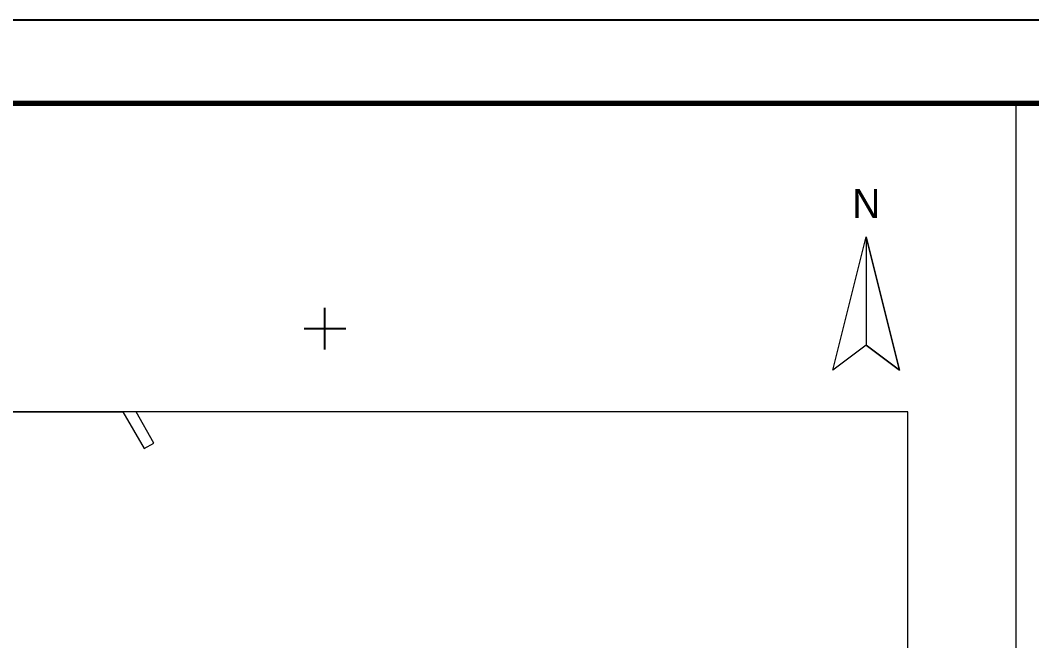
# Model space of a CAD drawing. Header units: metres. Extents: x 104718 to 105139, y 425172 to 425468.
# Drawn here: x 104981.7 to 105042.4, y 425431.3 to 425468.5 of the extents above; entities that cross this region are included whole.
import ezdxf
from ezdxf.enums import TextEntityAlignment as Align

# ---------------------------------------------------------------- set-up
doc = ezdxf.new("R2010")
doc.units = ezdxf.units.M
doc.header["$MEASUREMENT"] = 0
for name, color, linetype, lineweight in [('B-XX-AL-COORDINAATPUNT-G', 7, 'Continuous', 25), ('B-XX-AL-ORIENTATIE-G', 7, 'Continuous', 18), ('B-XX-AL-ORIENTATIE-S', 7, 'Continuous', 18), ('B-XX-AL-ORIENTATIE-T', 7, 'Continuous', 18), ('B-XX-AL-TEKENBLAD_DEELKADER-G', 7, 'Continuous', 18), ('B-XX-AL-TEKENBLAD_KADER-G', 7, 'Continuous', 70), ('B-XX-AL-TEKENBLAD_KADER_AFSNIJMARKERING-G', 7, 'Continuous', 25), ('B-XX-KW-KUNSTWERK_STEIGER-G', 170, 'Continuous', 18), ('B-XX-OG-WATER_HAVEN-G', 170, 'Continuous', 18)]:
    doc.layers.add(name, color=color, linetype=linetype, lineweight=lineweight)

msp = doc.modelspace()

# ---------------------------------------------------------------- linework, layer by layer
at = {"layer": 'B-XX-AL-COORDINAATPUNT-G', "ltscale": 0.5, "flags": 128}
for points in [[(105000, 425448.75), (105000, 425451.25)], [(104998.75, 425450), (105001.25, 425450)]]:
    msp.add_lwpolyline(points, dxfattribs=at)
at = {"layer": 'B-XX-AL-ORIENTATIE-G', "ltscale": 0.5}
msp.add_lwpolyline([(105032.5, 425455.5), (105034.5, 425447.5), (105032.5, 425449), (105030.5, 425447.5)], close=True, dxfattribs=at)
at = {"layer": 'B-XX-AL-ORIENTATIE-S', "ltscale": 0.5}
msp.add_lwpolyline([(105032.5, 425455.5), (105032.5, 425449), (105034.5, 425447.5)], close=True, dxfattribs=at)
at = {"layer": 'B-XX-AL-TEKENBLAD_DEELKADER-G', "ltscale": 0.5}
msp.add_lwpolyline([(104728.5, 425176.5), (105041.5, 425176.5), (105041.5, 425463.5), (104728.5, 425463.5)], close=True, dxfattribs=at)
at = {"layer": 'B-XX-AL-TEKENBLAD_KADER-G', "ltscale": 0.5}
msp.add_lwpolyline([(104728.5, 425176.5), (105134, 425176.5), (105134, 425463.5), (104728.5, 425463.5)], close=True, dxfattribs=at)
at = {"layer": 'B-XX-AL-TEKENBLAD_KADER_AFSNIJMARKERING-G', "ltscale": 0.5}
msp.add_lwpolyline([(104718.5, 425171.5), (105139, 425171.5), (105139, 425468.5), (104718.5, 425468.5)], close=True, dxfattribs=at)
at = {"layer": 'B-XX-KW-KUNSTWERK_STEIGER-G', "ltscale": 0.5}
msp.add_lwpolyline([(104963.294, 425443.273), (104961.732, 425442.25), (104958.797, 425440.594), (104958.755, 425440.619), (104956.353, 425439.31), (104958.08, 425436.244), (104973.088, 425445), (104976.372, 425445), (104980.032, 425438.739), (104980.623, 425439.07), (104977.181, 425445), (104987.871, 425445), (104989.145, 425442.795), (104989.732, 425443.12), (104988.67, 425445), (104969.442, 425445), (104964.104, 425441.917)], close=True, dxfattribs=at)
at = {"layer": 'B-XX-OG-WATER_HAVEN-G', "ltscale": 0.5}
msp.add_lwpolyline([(105035, 425418.491), (105035, 425445), (104966.25, 425445)], dxfattribs=at)

# ---------------------------------------------------------------- texts
at = {"layer": 'B-XX-AL-ORIENTATIE-T', "color": 50, "lineweight": 35}
msp.add_text('N', height=1.75, dxfattribs=at).set_placement((105032.5, 425457.5), align=Align.MIDDLE_CENTER)

doc.saveas('drawing.dxf')
